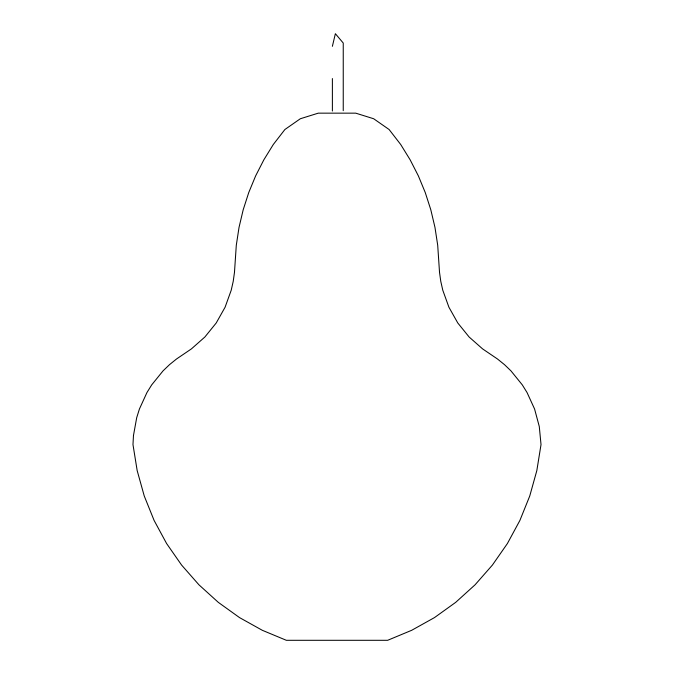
<?xml version="1.0" encoding="UTF-8"?>
<svg xmlns="http://www.w3.org/2000/svg" width="674" height="674" viewBox="0 0 674 674"><rect width="100%" height="100%" fill="white"/><g stroke="black" fill="none" stroke-linecap="round" stroke-linejoin="round"><path stroke-width="1.01" d="M332.383 46.321L335.374 33.7L343.243 43.035L343.243 110.671M332.383 78.555L332.383 111.016M133.469 435.514L132.98 444.579L137.176 470.621L144.253 496.005L154.102 520.429L166.613 543.556L181.618 565.098L198.923 584.788L218.309 602.354L239.523 617.595L262.304 630.291L286.349 640.3L387.651 640.3L411.696 630.291L434.477 617.595L455.691 602.354L475.077 584.788L492.382 565.098L507.387 543.556L519.898 520.429L529.747 496.005L536.824 470.621L541.02 444.579L539.284 426.524L534.583 409.017L527.06 392.563L522.299 384.879L510.951 370.86L504.455 364.626L497.454 358.972L482.592 348.896L469.112 336.992L457.781 322.972L448.918 307.226L442.776 290.199L440.779 281.353L439.524 272.363L437.704 245.252L434.966 227.365L430.804 209.766L425.26 192.57L418.36 175.88L410.146 159.814L400.685 144.48L389.109 129.518L373.657 118.742L355.737 113.156L318.263 113.156L300.343 118.742L284.891 129.518L273.315 144.48L263.854 159.814L255.64 175.88L248.74 192.57L243.196 209.766L239.034 227.365L236.296 245.252L234.476 272.363L233.221 281.353L231.224 290.199L225.082 307.226L216.219 322.972L204.888 336.992L191.408 348.896L176.546 358.972L169.545 364.626L163.049 370.86L151.701 384.879L146.94 392.563L139.417 409.017L136.704 417.669L133.469 435.514"/></g></svg>
